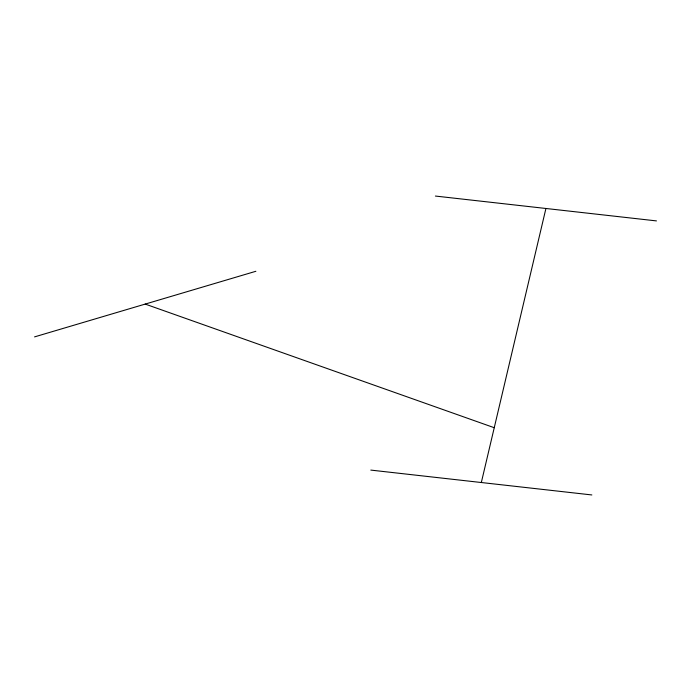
<?xml version="1.0" encoding="UTF-8"?>
<svg xmlns="http://www.w3.org/2000/svg" width="691" height="691" viewBox="0 0 691 691"><rect width="100%" height="100%" fill="white"/><g stroke="black" fill="none" stroke-linecap="round" stroke-linejoin="round"><path stroke-width="1.04" d="M481.325 482.525L545.925 208.475M34.55 336.888L255.877 271.278M435.399 196.054L656.45 220.904M370.808 470.096L591.85 494.946M145.214 304.083L494.246 427.712"/></g></svg>
